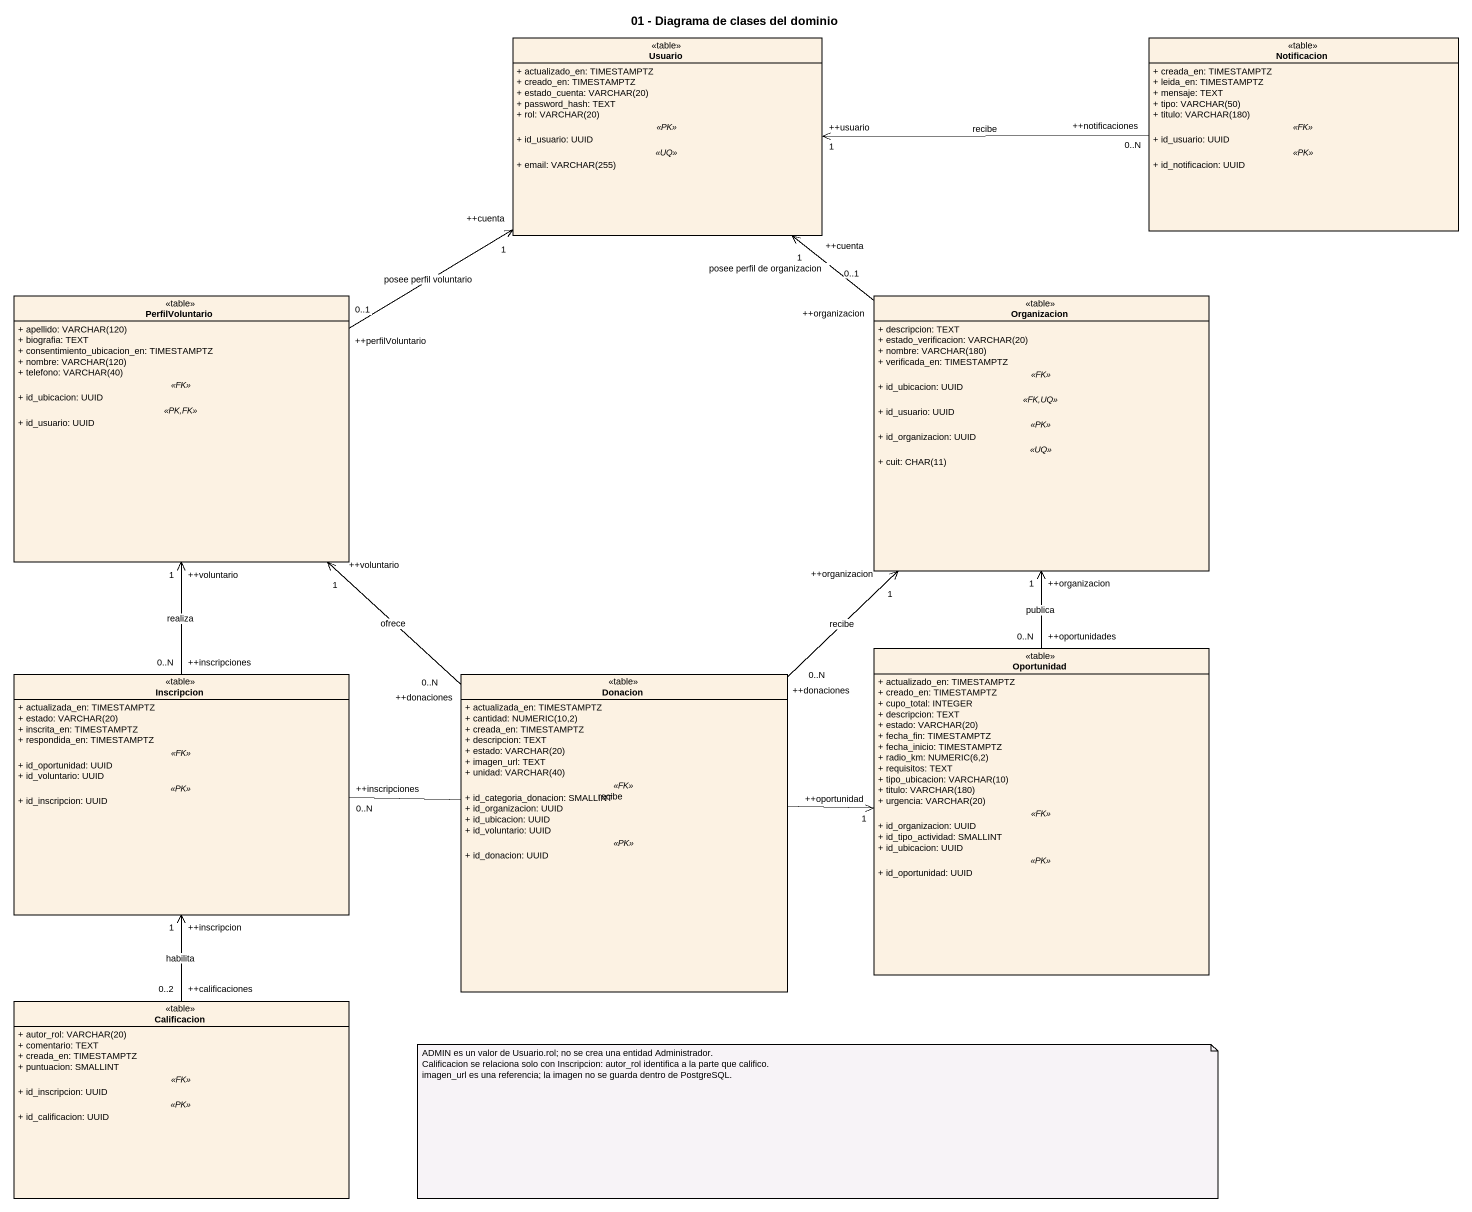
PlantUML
@startuml
title 01 - Diagrama de clases del dominio
hide circle
hide empty members
skinparam classAttributeIconSize 0
class Usuario <<table>> {
  + actualizado_en: TIMESTAMPTZ
  + creado_en: TIMESTAMPTZ
  {field} + estado_cuenta: VARCHAR(20)
  + password_hash: TEXT
  {field} + rol: VARCHAR(20)
  .. <<PK>> ..
  + id_usuario: UUID
  .. <<UQ>> ..
  {field} + email: VARCHAR(255)
}
class Notificacion <<table>> {
  + creada_en: TIMESTAMPTZ
  + leida_en: TIMESTAMPTZ
  + mensaje: TEXT
  {field} + tipo: VARCHAR(50)
  {field} + titulo: VARCHAR(180)
  .. <<FK>> ..
  + id_usuario: UUID
  .. <<PK>> ..
  + id_notificacion: UUID
}
class PerfilVoluntario <<table>> {
  {field} + apellido: VARCHAR(120)
  + biografia: TEXT
  + consentimiento_ubicacion_en: TIMESTAMPTZ
  {field} + nombre: VARCHAR(120)
  {field} + telefono: VARCHAR(40)
  .. <<FK>> ..
  + id_ubicacion: UUID
  .. <<PK,FK>> ..
  + id_usuario: UUID
}
class Organizacion <<table>> {
  + descripcion: TEXT
  {field} + estado_verificacion: VARCHAR(20)
  {field} + nombre: VARCHAR(180)
  + verificada_en: TIMESTAMPTZ
  .. <<FK>> ..
  + id_ubicacion: UUID
  .. <<FK,UQ>> ..
  + id_usuario: UUID
  .. <<PK>> ..
  + id_organizacion: UUID
  .. <<UQ>> ..
  {field} + cuit: CHAR(11)
}
class Inscripcion <<table>> {
  + actualizada_en: TIMESTAMPTZ
  {field} + estado: VARCHAR(20)
  + inscrita_en: TIMESTAMPTZ
  + respondida_en: TIMESTAMPTZ
  .. <<FK>> ..
  + id_oportunidad: UUID
  + id_voluntario: UUID
  .. <<PK>> ..
  + id_inscripcion: UUID
}
class Donacion <<table>> {
  + actualizada_en: TIMESTAMPTZ
  {field} + cantidad: NUMERIC(10,2)
  + creada_en: TIMESTAMPTZ
  + descripcion: TEXT
  {field} + estado: VARCHAR(20)
  + imagen_url: TEXT
  {field} + unidad: VARCHAR(40)
  .. <<FK>> ..
  + id_categoria_donacion: SMALLINT
  + id_organizacion: UUID
  + id_ubicacion: UUID
  + id_voluntario: UUID
  .. <<PK>> ..
  + id_donacion: UUID
}
class Oportunidad <<table>> {
  + actualizado_en: TIMESTAMPTZ
  + creado_en: TIMESTAMPTZ
  + cupo_total: INTEGER
  + descripcion: TEXT
  {field} + estado: VARCHAR(20)
  + fecha_fin: TIMESTAMPTZ
  + fecha_inicio: TIMESTAMPTZ
  {field} + radio_km: NUMERIC(6,2)
  + requisitos: TEXT
  {field} + tipo_ubicacion: VARCHAR(10)
  {field} + titulo: VARCHAR(180)
  {field} + urgencia: VARCHAR(20)
  .. <<FK>> ..
  + id_organizacion: UUID
  + id_tipo_actividad: SMALLINT
  + id_ubicacion: UUID
  .. <<PK>> ..
  + id_oportunidad: UUID
}
class Calificacion <<table>> {
  {field} + autor_rol: VARCHAR(20)
  + comentario: TEXT
  + creada_en: TIMESTAMPTZ
  + puntuacion: SMALLINT
  .. <<FK>> ..
  + id_inscripcion: UUID
  .. <<PK>> ..
  + id_calificacion: UUID
}
Usuario "++usuario\n1" <-right- "++notificaciones\n0..N" Notificacion : recibe
Usuario "++cuenta\n1" <-- "++perfilVoluntario\n0..1" PerfilVoluntario : posee perfil voluntario
Usuario "++cuenta\n1" <-- "++organizacion\n0..1" Organizacion : posee perfil de organizacion
PerfilVoluntario "++voluntario\n1" <-- "++inscripciones\n0..N" Inscripcion : realiza
PerfilVoluntario "++voluntario\n1" <-- "++donaciones\n0..N" Donacion : ofrece
Organizacion "++organizacion\n1" <-- "++donaciones\n0..N" Donacion : recibe
Organizacion "++organizacion\n1" <-- "++oportunidades\n0..N" Oportunidad : publica
Inscripcion "++inscripcion\n1" <-- "++calificaciones\n0..2" Calificacion : habilita
Oportunidad "++oportunidad\n1" <-left- "++inscripciones\n0..N" Inscripcion : recibe
note as N1
  ADMIN es un valor de Usuario.rol; no se crea una entidad Administrador.
  Calificacion se relaciona solo con Inscripcion: autor_rol identifica a la parte que califico.
  imagen_url es una referencia; la imagen no se guarda dentro de PostgreSQL.
end note
@enduml
